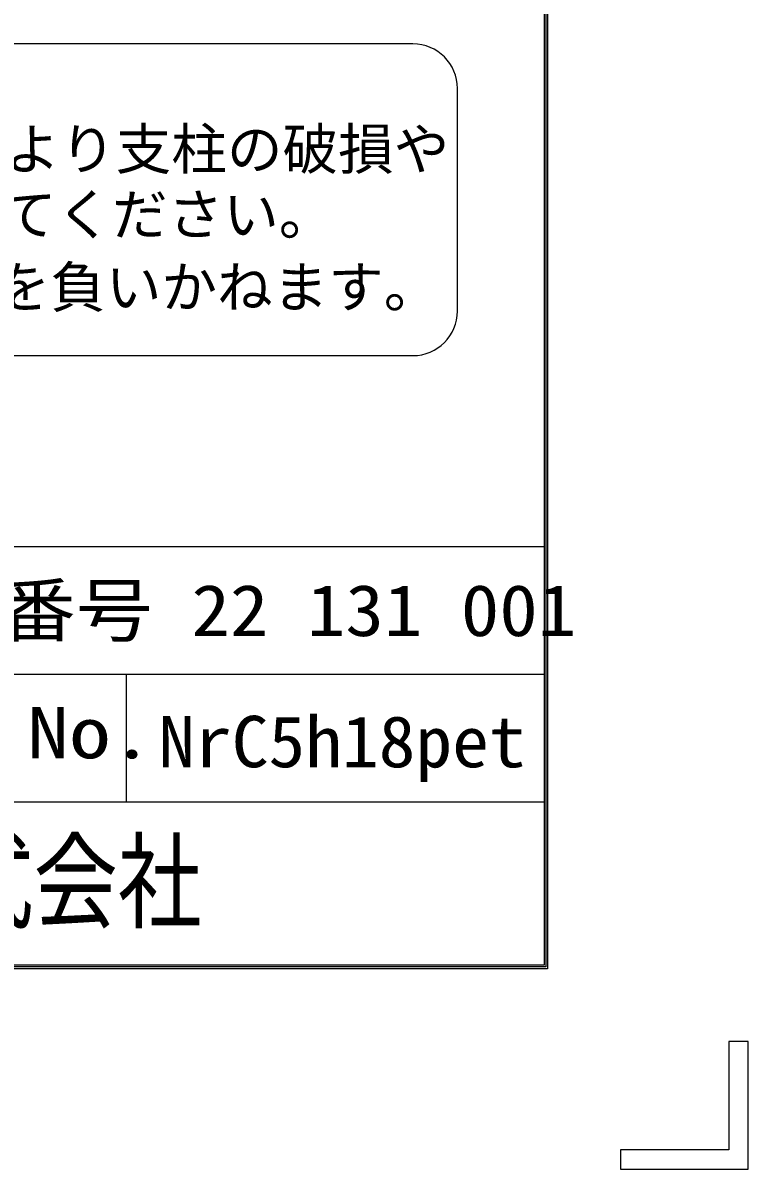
# Model space of a CAD drawing. Units: millimetres, scale not verified. Extents: x -4425 to 4425, y -3150 to 3150.
# Drawn here: x 3611 to 4425, y -3150 to -1863 of the extents above; entities that cross this region are included whole.
import ezdxf
from ezdxf.enums import TextEntityAlignment as Align

# ---------------------------------------------------------------- set-up
doc = ezdxf.new("R2010")
doc.units = ezdxf.units.MM
doc.header["$LTSCALE"] = 20
doc.layers.add('0-E_WAKU', color=7, linetype='Continuous', lineweight=25)
doc.layers.add('1-0_D-TTL-TXT', color=7, linetype='Continuous', lineweight=25)
doc.styles.add('ＭＳ ゴシック', font='')
doc.styles.get('ＭＳ ゴシック').set_extended_font_data('MS Gothic')

msp = doc.modelspace()

# ---------------------------------------------------------------- linework, layer by layer
at = {"layer": '0-E_WAKU'}
for p, q in [((2681.55, -2450.93), (4196, -2450.93)), ((2681.55, -2594.18), (4196, -2594.18)), ((3727.28, -2737.43), (3727.28, -2594.18)), ((2681.55, -2737.43), (4196, -2737.43)), ((4403.51, -3006.75), (4403.51, -3128.51)), ((4281.75, -3150), (4425, -3150))]:
    msp.add_line(p, q, dxfattribs=at)
msp.add_lwpolyline([(-4050, 2925), (4200, 2925), (4200, -2925), (-4050, -2925)], close=True, dxfattribs=at)
for points in [[(4198, 2923), (4198, -2923), (-4048, -2923)], [(4196, 2921), (4196, -2921), (-4046, -2921)], [(4425, -3150), (4425, -3006.75), (4403.51, -3006.75)], [(4403.51, -3128.51), (4281.75, -3128.51), (4281.75, -3150)]]:
    msp.add_lwpolyline(points, dxfattribs=at)
at = {"layer": '1-0_D-TTL-TXT', "color": 2}
for p, q in [((4048.81, -1886.48), (1603.26, -1886.48)), ((4098.81, -2186.48), (4098.81, -1936.48)), ((1603.26, -2236.48), (4048.81, -2236.48))]:
    msp.add_line(p, q, dxfattribs=at)
for centre, start, end in [((4048.81, -1936.48), 0, 90), ((4048.81, -2186.48), 270, 0)]:
    msp.add_arc(centre, 50, start, end, dxfattribs=at)

# ---------------------------------------------------------------- texts
at = {"layer": '0-E_WAKU', "style": 'ＭＳ ゴシック'}
for s, height, width, p in [('エコマーク認定番号 22 131 001', 57.73, 1.1, (2977.38, -2568.74)), ('No.', 57.73, 1.2, (3615.54, -2706.02)), ('NrC5h18pet', 57.73, 1.05, (3762.94, -2716.1)), ('JFE 建材株式会社', 86.59, 0.8, (3056.46, -2896.2))]:
    msp.add_text(s, height=height, dxfattribs=dict(at, width=width)).set_placement(p, align=Align.BOTTOM_LEFT)
at = {"layer": '1-0_D-TTL-TXT', "style": 'ＭＳ ゴシック'}
for s, p in [('凍結の恐れがある場所への設置は、内部に溜まった雨水等の凍結融解により支柱の破損や', (1593.45, -2041.15)), ('コンクリート基礎の破損の恐れがありますので施工時、水仕舞いを行ってください。', (1589.33, -2114.58)), ('施工による水仕舞い不備で起こる支柱・基礎の破損について当社は責任を負いかねます。 ', (1582.34, -2196.07))]:
    msp.add_text(s, height=45.75, dxfattribs=at).set_placement(p, align=Align.BOTTOM_LEFT)

doc.saveas('drawing.dxf')
